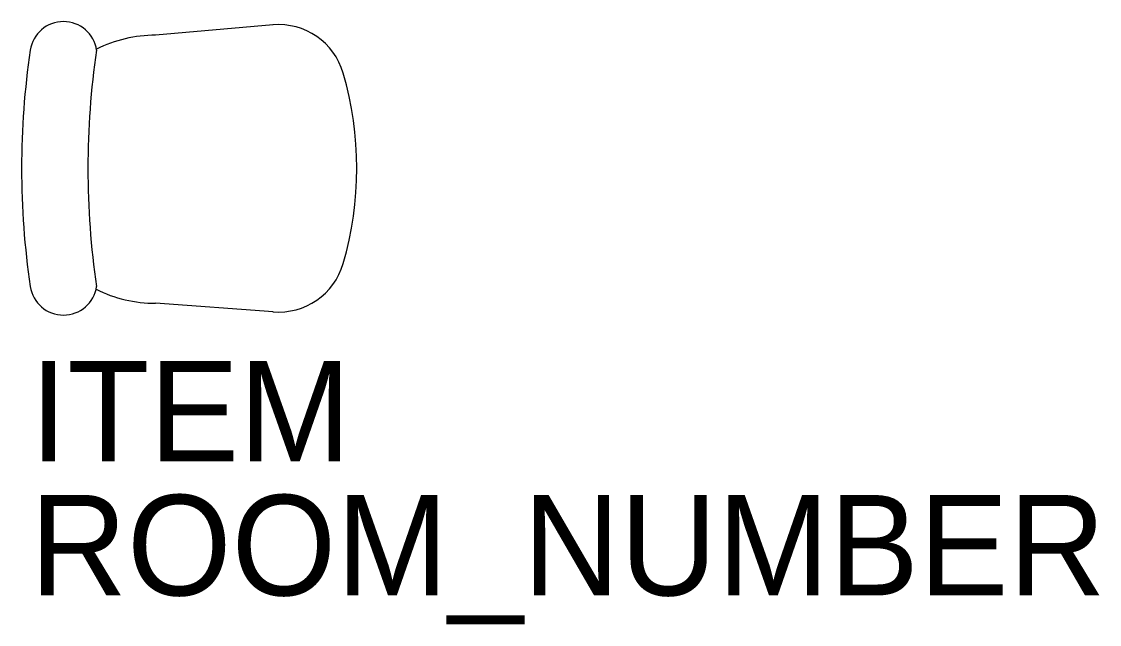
# Model space of a CAD drawing. Extents: x -0.51 to 1.13, y -0.69 to 0.22.
import ezdxf

# ---------------------------------------------------------------- set-up
doc = ezdxf.new("R2010")
doc.units = 0
doc.header["$LTSCALE"] = 48
doc.layers.get('0').update_dxf_attribs({"linetype": 'CONTINUOUS'})
doc.styles.add('ATT', font='TXT')

msp = doc.modelspace()

# ---------------------------------------------------------------- linework, layer by layer
at = {"color": 0, "linetype": 'BYBLOCK'}
for p, q in [((-0.1269, 0.2175), (-0.3048, 0.2017)), ((-0.1269, -0.2175), (-0.3048, -0.2046))]:
    msp.add_line(p, q, dxfattribs=at)
for centre, radius, start, end in [((-0.4445, 0.1718), 0.0508, 8.4555, 171.5445), ((-0.1181, 0.1163), 0.1016, 16.1087, 95), ((-0.3048, -0.0014), 0.2032, 90, 116.2122), ((0.7112, 0), 1.2192, 171.5445, 188.4555), ((0.8117, 0), 1.2192, 171.5445, 188.4555), ((-0.5207, 0), 0.5207, 343.8913, 16.1087), ((-0.1181, -0.1163), 0.1016, 265, 343.8913), ((-0.4445, -0.1718), 0.0508, 188.4555, 351.5445), ((-0.3048, -0.0014), 0.2032, 243.618, 270)]:
    msp.add_arc(centre, radius, start, end, dxfattribs=at)

# ---------------------------------------------------------------- texts
at = {"color": 0, "linetype": 'BYBLOCK', "style": 'ATT'}
for tag, p, s, flags in [('ITEM', (-0.4953, -0.4445), 'DESK CHAIR', 3), ('ROOM_NUMBER', (-0.4953, -0.6477), '', 1)]:
    msp.add_attdef(tag, p, s, height=0.1524, dxfattribs=dict(at, flags=flags))

doc.saveas('drawing.dxf')
